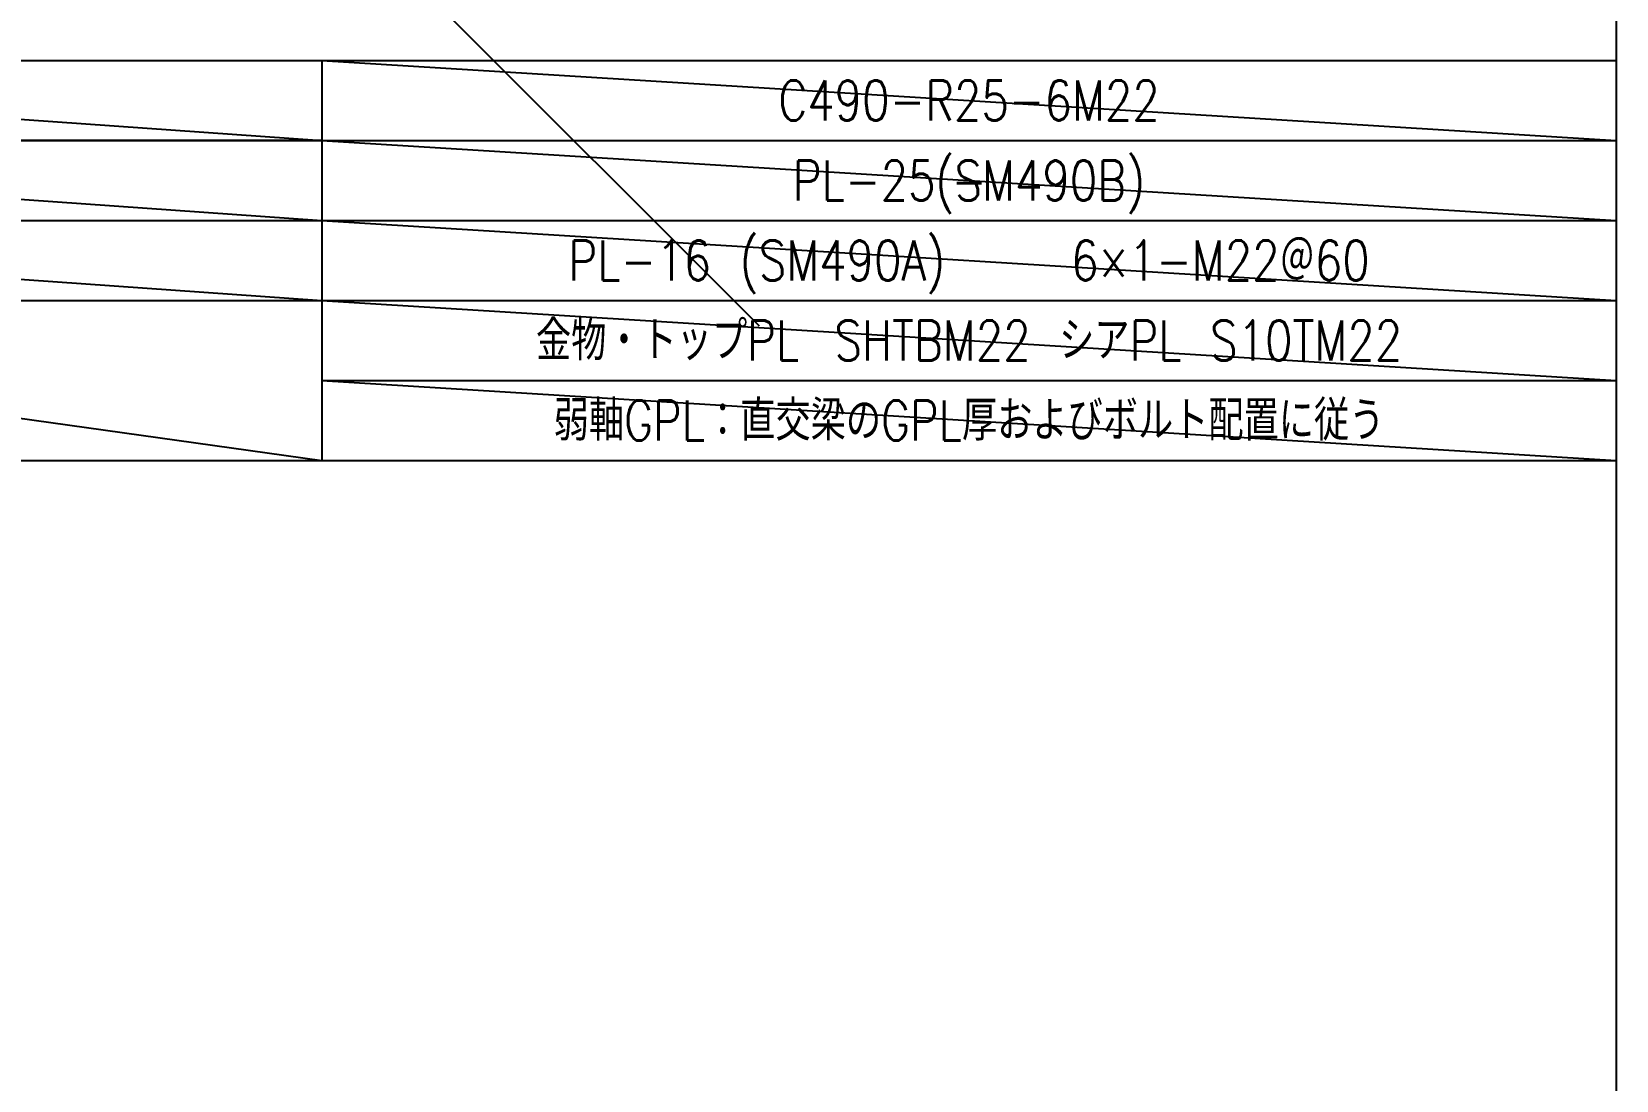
# Model space of a CAD drawing. Extents: x -668440 to 810000, y -1678500 to 210463.
# Drawn here: x -566332 to -526717, y -780152 to -753942 of the extents above; entities that cross this region are included whole.
import ezdxf
from ezdxf.enums import TextEntityAlignment as Align

# ---------------------------------------------------------------- set-up
doc = ezdxf.new("R2010")
doc.units = 0
doc.header["$MEASUREMENT"] = 0
doc.layers.get('0').update_dxf_attribs({"color": 3, "linetype": 'CONTINUOUS'})
doc.layers.get('Defpoints').update_dxf_attribs({"color": 251, "linetype": 'CONTINUOUS'})
doc.styles.add('DRACAD', font='txt', dxfattribs={"width": 0.85, "bigfont": 'extfont2'})

# ---------------------------------------------------------------- blocks, each defined once
blk = doc.blocks.new('剛接合部C1Y')
for p, q in [((-219741.54476, -376150.73644), (-219741.54476, -381090.73644)), ((-225827.69641, -380090.73644), (-219741.54466, -380090.73644)), ((-225827.69641, -380090.73644), (-219741.54466, -380090.73644)), ((-225827.69641, -380090.73644), (-219755.39291, -380090.73644)), ((-222977.69641, -380090.73644), (-222977.69641, -381090.73644)), ((-225827.69641, -380290.73644), (-219741.54466, -380290.73644)), ((-225827.69641, -380490.73644), (-219741.54466, -380490.73644)), ((-225827.69641, -380690.73644), (-219741.54466, -380690.73644)), ((-222977.69641, -380890.73644), (-219741.54466, -380890.73644)), ((-225827.6965, -381090.73644), (-219741.54466, -381090.73644))]:
    blk.add_line(p, q)
blk.add_lwpolyline([(-225827.69641, -380090.73644), (-222977.69641, -380090.73644), (-222977.69641, -380290.73644), (-225827.69641, -380290.73644)], close=True)
at = {"layer": 'Defpoints'}
for p, q in [((-219741.54476, -376150.73644), (-219741.54476, -393525.7562)), ((-223684.62063, -378954.06977), (-221884.62063, -380754.06977)), ((-225827.69641, -380090.73644), (-222977.69641, -380290.73644)), ((-222977.69641, -380090.73644), (-219741.54466, -380290.73644)), ((-225827.69641, -380290.73644), (-222977.69641, -380490.73644)), ((-222977.69641, -380290.73644), (-219741.54466, -380490.73644)), ((-225827.69641, -380490.73644), (-222977.69641, -380690.73644)), ((-222977.69641, -380490.73644), (-219741.54466, -380690.73644)), ((-225827.69641, -380690.73644), (-222977.69641, -381090.73644)), ((-222977.69641, -380690.73644), (-219741.54466, -380890.73644)), ((-222977.69641, -380890.73644), (-219741.54466, -381090.73644))]:
    blk.add_line(p, q, dxfattribs=at)
at = {"style": 'DRACAD', "width": 0.8}
for s, p in [('C490-R25-6M22', (-221359.62054, -380190.73644)), ('-', (-221359.62054, -380390.73644)), ('PL-16 (SM490A)   6×1-M22＠60', (-221359.62054, -380590.73644))]:
    blk.add_text(s, height=100, dxfattribs=at).set_placement(p, align=Align.MIDDLE_CENTER)
at = {"color": 2, "style": 'DRACAD', "width": 0.8}
for s, p in [('PL-25(SM490B)', (-221359.62054, -380390.73644)), ('金物・トップPL\u3000SHTBM22 シアPL S10TM22', (-221359.62054, -380790.73644)), ('弱軸GPL：直交梁のGPL厚およびボルト配置に従う', (-221359.62054, -380990.73644, 545.26685))]:
    blk.add_text(s, height=100, dxfattribs=at).set_placement(p, align=Align.MIDDLE_CENTER)

msp = doc.modelspace()

# ---------------------------------------------------------------- block references
at = {"xscale": 10, "yscale": 10, "zscale": 10}
msp.add_blockref('剛接合部C1Y', (1670698.7, 3046247.4, 5600), dxfattribs=at)

doc.saveas('drawing.dxf')
